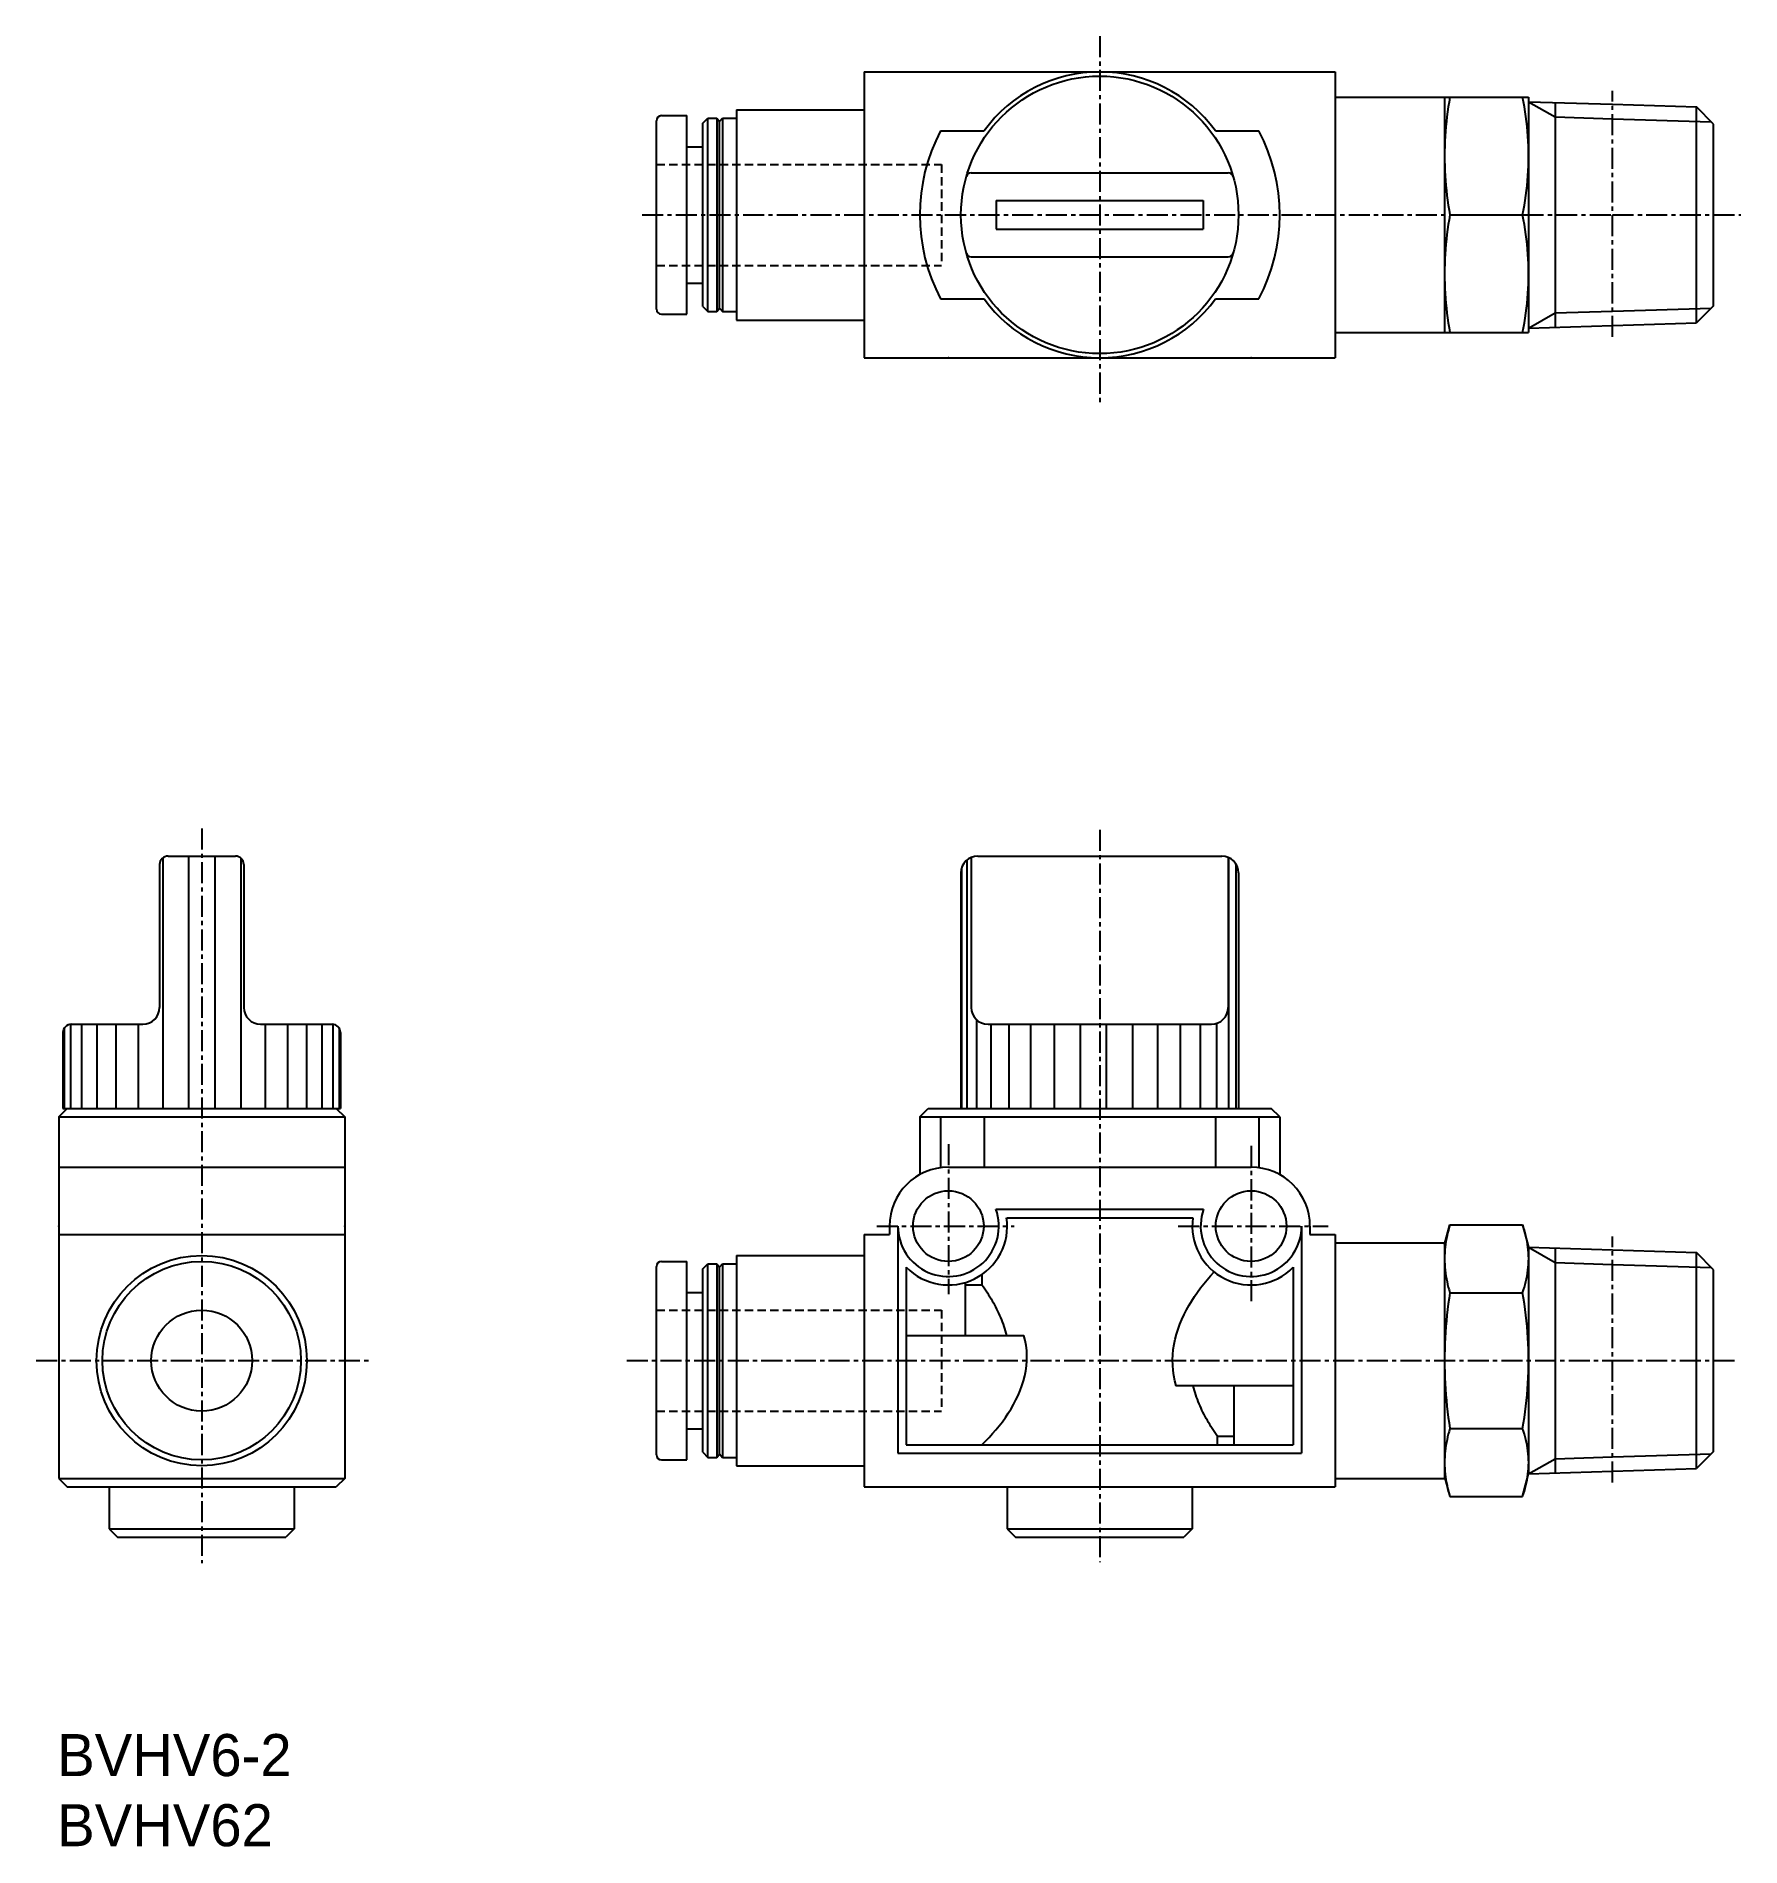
# Model space of a CAD drawing. Extents: x 148 to 249, y 147 to 255.
import ezdxf

# ---------------------------------------------------------------- set-up
doc = ezdxf.new("R2010")
doc.units = 0
doc.linetypes.add('CENTER', pattern=[2, 1.25, -0.25, 0.25, -0.25])
doc.linetypes.add('DASHED', pattern=[0.75, 0.5, -0.25])
doc.layers.get('0').update_dxf_attribs({"linetype": 'CONTINUOUS'})
doc.layers.add('CENTER', color=1, linetype='CENTER')

msp = doc.modelspace()

# ---------------------------------------------------------------- linework, layer by layer
at = {"color": 7, "linetype": 'CONTINUOUS'}
for p, q in [((196.94, 252.81), (224.94, 252.81)), ((196.94, 252.81), (196.94, 235.81)), ((224.94, 252.81), (224.94, 235.81)), ((224.94, 251.31), (231.44, 251.31)), ((231.44, 251.31), (231.44, 237.31)), ((231.44, 251.31), (236.44, 251.31)), ((236.44, 251.31), (236.44, 237.31)), ((236.44, 251.04), (241.43, 250.89)), ((238.01, 250.99), (238.01, 237.62)), ((241.43, 250.89), (246.42, 250.73)), ((184.59, 238.71), (184.59, 249.91)), ((184.89, 250.21), (186.39, 250.21)), ((186.39, 238.41), (186.39, 250.21)), ((187.34, 249.76), (187.64, 250.06)), ((187.34, 238.86), (187.34, 249.76)), ((187.64, 238.56), (187.64, 250.06)), ((187.64, 250.06), (188.17, 250.06)), ((188.17, 250.06), (188.17, 238.56)), ((188.17, 250.06), (188.34, 249.86)), ((188.34, 249.86), (188.52, 250.06)), ((188.34, 238.76), (188.34, 249.86)), ((188.52, 250.06), (188.52, 238.56)), ((188.52, 250.06), (189.34, 250.06)), ((189.34, 250.56), (189.34, 238.06)), ((189.34, 250.56), (196.94, 250.56)), ((246.42, 237.89), (246.42, 250.73)), ((247.44, 249.71), (246.42, 250.73)), ((201.48, 249.31), (204.07, 249.31)), ((217.82, 249.31), (220.4, 249.31)), ((247.44, 238.91), (247.44, 249.71)), ((186.39, 248.36), (187.34, 248.36)), ((203.3, 246.81), (218.58, 246.81)), ((204.79, 245.16), (217.09, 245.16)), ((204.79, 245.16), (204.79, 243.46)), ((217.09, 245.16), (217.09, 243.46)), ((204.79, 243.46), (217.09, 243.46)), ((231.76, 244.31), (236.08, 244.31)), ((203.3, 241.81), (218.58, 241.81)), ((186.39, 240.26), (187.34, 240.26)), ((201.48, 239.31), (204.07, 239.31)), ((217.82, 239.31), (220.4, 239.31)), ((184.89, 238.41), (186.39, 238.41)), ((187.34, 238.86), (187.64, 238.56)), ((187.64, 238.56), (188.17, 238.56)), ((188.17, 238.56), (188.34, 238.76)), ((188.34, 238.76), (188.52, 238.56)), ((188.52, 238.56), (189.34, 238.56)), ((189.34, 238.06), (196.94, 238.06)), ((247.44, 238.91), (246.42, 237.89)), ((224.94, 237.31), (231.44, 237.31)), ((231.44, 237.31), (236.44, 237.31)), ((236.44, 237.57), (241.43, 237.73)), ((241.43, 237.73), (246.42, 237.89)), ((196.94, 235.81), (224.94, 235.81)), ((155.05, 205.69), (155.05, 197.19)), ((155.23, 206.07), (155.23, 191.19)), ((155.55, 206.19), (159.55, 206.19)), ((156.77, 206.19), (156.77, 191.19)), ((158.34, 206.19), (158.34, 191.19)), ((159.88, 206.07), (159.88, 191.19)), ((160.05, 205.69), (160.05, 197.19)), ((203.03, 205.94), (203.03, 191.19)), ((203.3, 206.11), (203.3, 197.19)), ((203.69, 206.19), (218.19, 206.19)), ((218.58, 206.11), (218.58, 197.19)), ((218.6, 206.1), (218.6, 191.19)), ((219.04, 205.72), (219.04, 191.19)), ((202.69, 205.19), (202.69, 191.19)), ((202.73, 205.46), (202.73, 191.19)), ((219.19, 205.19), (219.19, 191.19)), ((149.38, 195.97), (149.38, 191.19)), ((149.75, 196.19), (149.75, 191.19)), ((149.8, 196.19), (154.05, 196.19)), ((150.41, 196.19), (150.41, 191.19)), ((151.32, 196.19), (151.32, 191.19)), ((152.45, 196.19), (152.45, 191.19)), ((153.77, 196.19), (153.77, 191.19)), ((161.05, 196.19), (165.3, 196.19)), ((161.33, 196.19), (161.33, 191.19)), ((162.65, 196.19), (162.65, 191.19)), ((163.79, 196.19), (163.79, 191.19)), ((164.7, 196.19), (164.7, 191.19)), ((165.35, 196.19), (165.35, 191.19)), ((165.72, 195.97), (165.72, 191.19)), ((203.61, 196.47), (203.61, 191.19)), ((204.3, 196.19), (217.58, 196.19)), ((204.46, 196.19), (204.46, 191.19)), ((205.54, 196.19), (205.54, 191.19)), ((206.82, 196.19), (206.82, 191.19)), ((208.24, 196.19), (208.24, 191.19)), ((209.77, 196.19), (209.77, 191.19)), ((211.33, 196.19), (211.33, 191.19)), ((212.89, 196.19), (212.89, 191.19)), ((214.37, 196.19), (214.37, 191.19)), ((215.73, 196.19), (215.73, 191.19)), ((216.91, 196.19), (216.91, 191.19)), ((217.88, 196.19), (217.88, 191.19)), ((149.3, 195.69), (149.3, 191.19)), ((165.8, 195.69), (165.8, 191.19)), ((149.05, 190.69), (149.55, 191.19)), ((149.05, 190.69), (149.05, 169.19)), ((149.05, 190.69), (166.05, 190.69)), ((149.3, 191.19), (165.8, 191.19)), ((165.55, 191.19), (166.05, 190.69)), ((166.05, 190.69), (166.05, 169.19)), ((200.24, 190.69), (200.74, 191.19)), ((200.24, 190.69), (221.64, 190.69)), ((200.24, 190.69), (200.24, 187.25)), ((200.74, 191.19), (221.14, 191.19)), ((201.48, 190.69), (201.48, 187.69)), ((204.07, 190.69), (204.07, 187.69)), ((217.82, 190.69), (217.82, 187.69)), ((220.4, 190.69), (220.4, 187.66)), ((221.64, 190.69), (221.14, 191.19)), ((221.64, 190.69), (221.64, 187.25)), ((149.05, 187.69), (166.05, 187.69)), ((201.94, 187.69), (219.94, 187.69)), ((204.77, 185.19), (217.11, 185.19)), ((198.44, 184.19), (198.44, 183.69)), ((198.94, 184.19), (198.94, 170.69)), ((205.41, 184.69), (216.48, 184.69)), ((222.94, 184.19), (222.94, 170.69)), ((223.44, 184.19), (223.44, 183.69)), ((231.44, 183.09), (231.76, 184.27)), ((231.76, 184.27), (236.08, 184.27)), ((236.08, 184.27), (236.44, 182.93)), ((149.05, 183.69), (166.05, 183.69)), ((196.94, 183.69), (196.94, 168.69)), ((196.94, 183.69), (198.44, 183.69)), ((223.44, 183.69), (224.94, 183.69)), ((224.94, 183.69), (224.94, 168.69)), ((224.94, 183.19), (231.44, 183.19)), ((231.44, 183.19), (231.44, 169.19)), ((184.89, 182.09), (186.39, 182.09)), ((186.39, 170.29), (186.39, 182.09)), ((187.34, 181.64), (187.64, 181.94)), ((187.64, 170.44), (187.64, 181.94)), ((187.64, 181.94), (188.17, 181.94)), ((188.17, 181.94), (188.17, 170.44)), ((188.17, 181.94), (188.34, 181.74)), ((188.34, 181.74), (188.52, 181.94)), ((188.52, 181.94), (188.52, 170.44)), ((188.52, 181.94), (189.34, 181.94)), ((189.34, 182.44), (189.34, 169.94)), ((189.34, 182.44), (196.94, 182.44)), ((236.44, 182.93), (236.44, 169.46)), ((236.44, 182.93), (241.43, 182.77)), ((238.01, 182.88), (238.01, 169.51)), ((241.43, 182.77), (246.42, 182.61)), ((246.42, 169.77), (246.42, 182.61)), ((247.44, 181.59), (246.42, 182.61)), ((184.59, 170.59), (184.59, 181.79)), ((187.34, 170.74), (187.34, 181.64)), ((188.34, 170.64), (188.34, 181.74)), ((199.44, 181.74), (199.44, 171.19)), ((203.94, 181.32), (203.94, 180.69)), ((222.44, 181.74), (222.44, 171.19)), ((247.44, 170.79), (247.44, 181.59)), ((186.39, 180.24), (187.34, 180.24)), ((202.94, 180.84), (202.94, 177.69)), ((202.94, 180.69), (203.94, 180.69)), ((231.76, 180.23), (236.08, 180.23)), ((199.44, 177.69), (206.43, 177.69)), ((222.44, 174.69), (215.46, 174.69)), ((218.94, 171.19), (218.94, 174.69)), ((186.39, 172.14), (187.34, 172.14)), ((199.44, 171.19), (222.44, 171.19)), ((217.94, 171.19), (217.94, 171.69)), ((218.94, 171.69), (217.94, 171.69)), ((231.76, 172.15), (236.08, 172.15)), ((184.89, 170.29), (186.39, 170.29)), ((187.34, 170.74), (187.64, 170.44)), ((187.64, 170.44), (188.17, 170.44)), ((188.17, 170.44), (188.34, 170.64)), ((188.34, 170.64), (188.52, 170.44)), ((188.52, 170.44), (189.34, 170.44)), ((198.94, 170.69), (222.94, 170.69)), ((247.44, 170.79), (246.42, 169.77)), ((149.05, 169.19), (166.05, 169.19)), ((149.05, 169.19), (149.55, 168.69)), ((166.05, 169.19), (165.55, 168.69)), ((189.34, 169.94), (196.94, 169.94)), ((224.94, 169.19), (231.44, 169.19)), ((231.44, 169.29), (231.76, 168.11)), ((236.08, 168.11), (236.44, 169.46)), ((236.44, 169.46), (241.43, 169.61)), ((241.43, 169.61), (246.42, 169.77)), ((149.55, 168.69), (165.55, 168.69)), ((152.05, 168.69), (152.05, 166.19)), ((163.05, 168.69), (163.05, 166.19)), ((196.94, 168.69), (224.94, 168.69)), ((205.44, 168.69), (205.44, 166.19)), ((216.44, 168.69), (216.44, 166.19)), ((231.76, 168.11), (236.08, 168.11)), ((152.05, 166.19), (163.05, 166.19)), ((152.05, 166.19), (152.55, 165.69)), ((163.05, 166.19), (162.55, 165.69)), ((205.44, 166.19), (216.44, 166.19)), ((205.44, 166.19), (205.94, 165.69)), ((216.44, 166.19), (215.94, 165.69)), ((152.55, 165.69), (162.55, 165.69)), ((205.94, 165.69), (215.94, 165.69))]:
    msp.add_line(p, q, dxfattribs=at)
at = {"color": 3, "linetype": 'CONTINUOUS'}
for p, q in [((236.44, 251.04), (238.01, 250.14)), ((238.01, 250.14), (241.43, 250.03)), ((241.43, 250.03), (247.3, 249.85)), ((236.44, 237.57), (238.01, 238.48)), ((238.01, 238.48), (241.43, 238.59)), ((241.43, 238.59), (247.3, 238.77)), ((236.44, 182.93), (238.01, 182.02)), ((238.01, 182.02), (241.43, 181.91)), ((241.43, 181.91), (247.3, 181.73)), ((236.44, 169.46), (238.01, 170.36)), ((238.01, 170.36), (241.43, 170.47)), ((241.43, 170.47), (247.3, 170.65))]:
    msp.add_line(p, q, dxfattribs=at)
at = {"color": 3, "linetype": 'DASHED'}
for p, q in [((184.59, 247.31), (201.54, 247.31)), ((201.54, 247.31), (201.54, 241.31)), ((184.59, 241.31), (201.54, 241.31)), ((184.59, 179.19), (201.54, 179.19)), ((201.54, 179.19), (201.54, 173.19)), ((184.59, 173.19), (201.54, 173.19))]:
    msp.add_line(p, q, dxfattribs=at)
at = {"color": 7, "linetype": 'CENTER'}
msp.add_line((241.43, 176.19), (248.79, 176.19), dxfattribs=at)
at = {"color": 7, "linetype": 'CONTINUOUS'}
for points in [[(231.76, 251.31, 0.029589), (231.48, 248.98, 0.030511), (231.48, 246.64, 0.029594), (231.76, 244.31)], [(236.08, 244.31, 0.033546), (236.4, 246.63, 0.034873), (236.4, 248.98, 0.033538), (236.08, 251.31)], [(231.76, 244.31, 0.029589), (231.48, 241.98, 0.030511), (231.48, 239.64, 0.029594), (231.76, 237.31)], [(236.08, 237.31, 0.033546), (236.4, 239.63, 0.034873), (236.4, 241.98, 0.033538), (236.08, 244.31)], [(231.76, 184.27, 0.049345), (231.48, 182.94, 0.053827), (231.48, 181.57, 0.049323), (231.76, 180.23)], [(236.08, 180.23, 0.05532), (236.4, 181.57, 0.061832), (236.4, 182.94, 0.05529), (236.08, 184.27)], [(215.49, 174.69, -0.118562), (215.36, 177.16, -0.083907), (216.25, 179.48, -0.05583), (217.74, 181.47)], [(203.94, 180.69, -0.02835), (204.55, 179.75, -0.031243), (205.04, 178.75, -0.036439), (205.39, 177.69)], [(231.76, 180.23, 0.025752), (231.48, 177.54, 0.026355), (231.48, 174.84, 0.025755), (231.76, 172.15)], [(236.08, 172.15, 0.029225), (236.4, 174.84, 0.030114), (236.4, 177.55, 0.02923), (236.08, 180.23)], [(203.94, 171.19, 0.056193), (205.5, 173.06, 0.087186), (206.49, 175.28, 0.127526), (206.43, 177.69)], [(217.94, 171.69, -0.02835), (217.34, 172.63, -0.031243), (216.85, 173.63, -0.036439), (216.5, 174.69)], [(231.76, 172.15, 0.049345), (231.48, 170.81, 0.053827), (231.48, 169.45, 0.049323), (231.76, 168.11)], [(236.08, 168.11, 0.05532), (236.4, 169.44, 0.061832), (236.4, 170.82, 0.05529), (236.08, 172.15)]]:
    msp.add_lwpolyline(points, format="xyb", dxfattribs=at)
for centre, radius in [((210.94, 244.31), 8.25), ((201.94, 184.19), 2.1), ((219.94, 184.19), 2.1), ((157.55, 176.19), 6.25), ((157.55, 176.19), 5.9), ((157.55, 176.19), 3)]:
    msp.add_circle(centre, radius, dxfattribs=at)
for centre, radius, start, end in [((210.94, 244.31), 8.5, 36.0319, 143.9681), ((184.89, 249.91), 0.3, 90, 180), ((210.94, 244.31), 10.7, 152.1415, 207.8585), ((210.94, 244.31), 10.7, 332.1415, 27.8585), ((203.3, 246.51), 0.3, 90, 163.9348), ((218.58, 246.51), 0.3, 16.0652, 90), ((203.3, 242.11), 0.3, 196.0651, 270), ((218.58, 242.11), 0.3, 270, 343.9349), ((210.94, 244.31), 8.5, 216.0319, 323.9681), ((184.89, 238.71), 0.3, 180, 270), ((155.55, 205.69), 0.5, 90, 180), ((159.55, 205.69), 0.5, 0, 90), ((203.69, 205.19), 1, 90, 180), ((218.19, 205.19), 1, 0, 90), ((154.05, 197.19), 1, 270, 0), ((161.05, 197.19), 1, 180, 270), ((204.3, 197.19), 1, 180, 270), ((217.58, 197.19), 1, 270, 0), ((149.8, 195.69), 0.5, 90, 180), ((165.3, 195.69), 0.5, 0, 90), ((201.94, 184.19), 3.5, 90, 180), ((219.94, 184.19), 3.5, 0, 90), ((201.94, 184.19), 3, 180, 19.4712), ((219.94, 184.19), 3, 160.5288, 0), ((201.94, 184.19), 3.5, 224.4153, 8.2132), ((219.94, 184.19), 3.5, 171.7868, 315.5847), ((184.89, 181.79), 0.3, 90, 180), ((184.89, 170.59), 0.3, 180, 270)]:
    msp.add_arc(centre, radius, start, end, dxfattribs=at)
for p in [(201.94, 235.81), (219.94, 235.81), (157.55, 206.19), (210.94, 206.19), (149.05, 184.19), (166.05, 184.19), (219.94, 184.19)]:
    msp.add_point(p, dxfattribs=at)
at = {"layer": 'CENTER', "color": 1, "linetype": 'CENTER'}
for p, q in [((210.94, 254.93), (210.94, 233.01)), ((241.43, 237.05), (241.43, 251.69)), ((183.74, 244.31), (236.08, 244.31)), ((236.08, 244.31), (241.43, 244.31)), ((241.43, 244.31), (249.05, 244.31)), ((157.55, 207.83), (157.55, 164.15)), ((210.94, 207.75), (210.94, 164.21)), ((201.94, 189.06), (201.94, 180.14)), ((219.94, 188.97), (219.94, 179.69)), ((197.68, 184.19), (205.85, 184.19)), ((215.61, 184.19), (224.53, 184.19)), ((241.43, 168.94), (241.43, 183.58)), ((147.71, 176.19), (167.61, 176.19)), ((182.82, 176.19), (241.43, 176.19))]:
    msp.add_line(p, q, dxfattribs=at)
msp.add_point((201.94, 184.19), dxfattribs=at)

# ---------------------------------------------------------------- texts
for s, p in [('BVHV6-2', (148.96, 151.49)), ('BVHV62', (148.96, 147.32))]:
    msp.add_text(s, height=2.5).set_placement(p)

doc.saveas('drawing.dxf')
